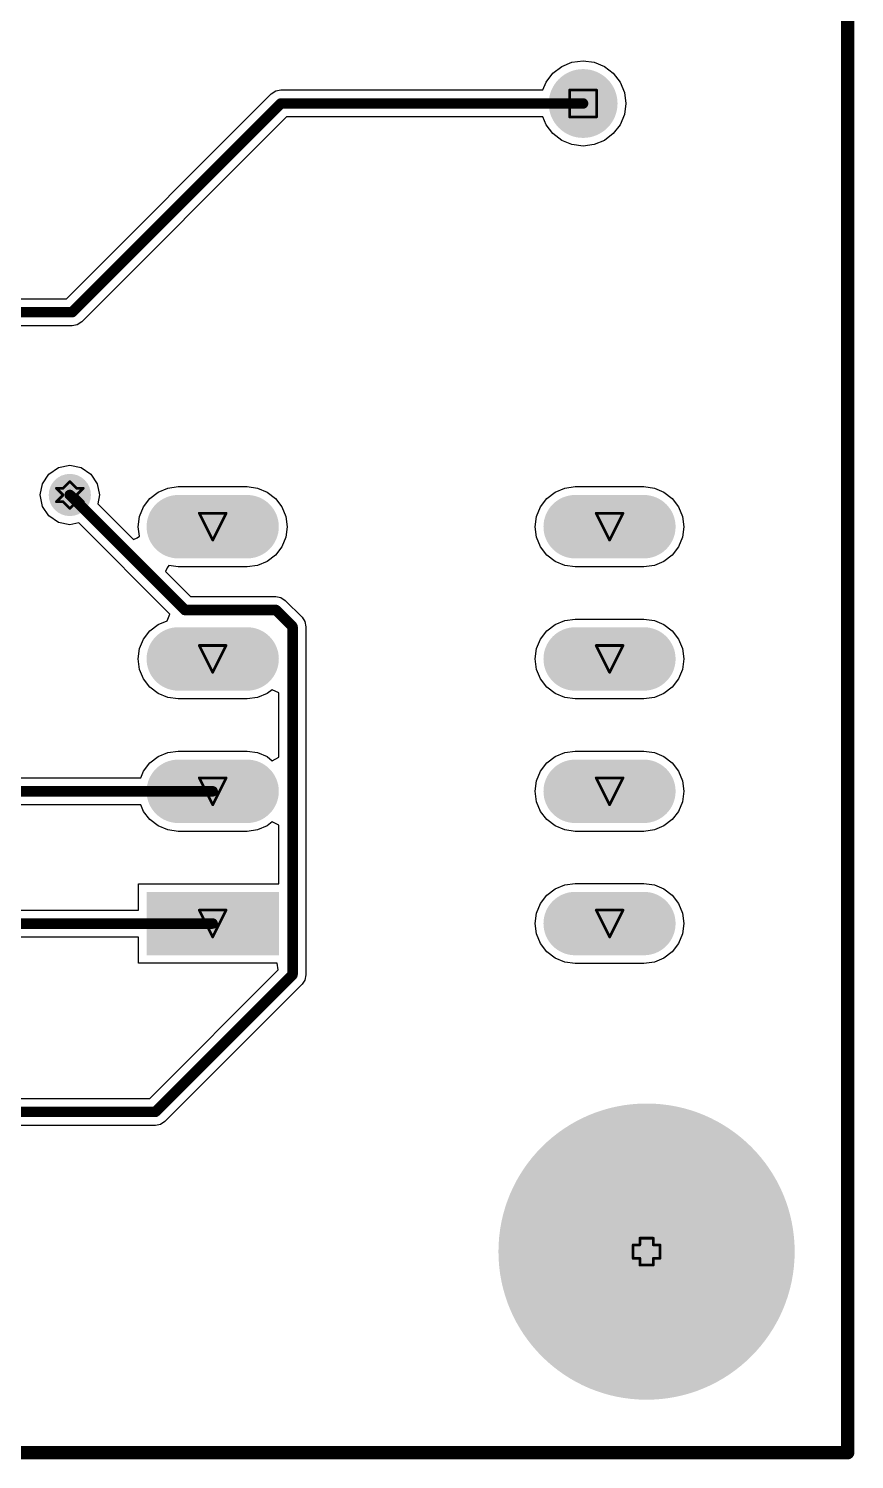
# Model space of a CAD drawing. Header units: millimetres. Extents: x -4.38 to -1.03, y 0 to 2.6.
# Drawn here: x -1.643 to -1.028, y -0.005 to 1.06 of the extents above; entities that cross this region are included whole.
import ezdxf

# ---------------------------------------------------------------- set-up
doc = ezdxf.new("R2010")
doc.units = ezdxf.units.MM
doc.header["$MEASUREMENT"] = 0
for name, color, linetype in [('BottomLayer', 5, 'Continuous'), ('DrillDrawing', 1, 'Continuous'), ('Mechanical1', 6, 'Continuous'), ('PadHoleLayer', 156, 'Continuous')]:
    doc.layers.add(name, color=color, linetype=linetype)

msp = doc.modelspace()

# ---------------------------------------------------------------- hatches: boundary and pattern name
at = {"layer": 'BottomLayer'}
h = msp.add_hatch(color=5, dxfattribs=at)
edge = h.paths.add_edge_path()
edge.add_arc((-1.2301, 1.0039), 0.0256, 0, 360, ccw=False)
h = msp.add_hatch(color=5, dxfattribs=at)
edge = h.paths.add_edge_path()
edge.add_arc((-1.612, 0.7126), 0.0157, 0, 360, ccw=False)
h = msp.add_hatch(color=5, dxfattribs=at)
edge = h.paths.add_edge_path()
edge.add_arc((-1.5313, 0.689), 0.0236, 90, 270)
edge.add_line((-1.5313, 0.6654), (-1.4801, 0.6654))
edge.add_arc((-1.4801, 0.689), 0.0236, 270, 450)
edge.add_line((-1.4801, 0.7126), (-1.5313, 0.7126))
h = msp.add_hatch(color=5, dxfattribs=at)
edge = h.paths.add_edge_path()
edge.add_arc((-1.236, 0.689), 0.0236, 90, 270)
edge.add_line((-1.236, 0.6654), (-1.1849, 0.6654))
edge.add_arc((-1.1849, 0.689), 0.0236, 270, 450)
edge.add_line((-1.1849, 0.7126), (-1.236, 0.7126))
h = msp.add_hatch(color=5, dxfattribs=at)
edge = h.paths.add_edge_path()
edge.add_arc((-1.5313, 0.5906), 0.0236, 90, 270)
edge.add_line((-1.5313, 0.5669), (-1.4801, 0.5669))
edge.add_arc((-1.4801, 0.5906), 0.0236, 270, 450)
edge.add_line((-1.4801, 0.6142), (-1.5313, 0.6142))
h = msp.add_hatch(color=5, dxfattribs=at)
edge = h.paths.add_edge_path()
edge.add_arc((-1.236, 0.5906), 0.0236, 90, 270)
edge.add_line((-1.236, 0.5669), (-1.1849, 0.5669))
edge.add_arc((-1.1849, 0.5906), 0.0236, 270, 450)
edge.add_line((-1.1849, 0.6142), (-1.236, 0.6142))
h = msp.add_hatch(color=5, dxfattribs=at)
edge = h.paths.add_edge_path()
edge.add_arc((-1.5313, 0.4921), 0.0236, 90, 270)
edge.add_line((-1.5313, 0.4685), (-1.4801, 0.4685))
edge.add_arc((-1.4801, 0.4921), 0.0236, 270, 450)
edge.add_line((-1.4801, 0.5157), (-1.5313, 0.5157))
h = msp.add_hatch(color=5, dxfattribs=at)
edge = h.paths.add_edge_path()
edge.add_arc((-1.236, 0.4921), 0.0236, 90, 270)
edge.add_line((-1.236, 0.4685), (-1.1849, 0.4685))
edge.add_arc((-1.1849, 0.4921), 0.0236, 270, 450)
edge.add_line((-1.1849, 0.5157), (-1.236, 0.5157))
msp.add_hatch(color=5, dxfattribs=at).paths.add_polyline_path([(-1.4565, 0.3701), (-1.5549, 0.3701), (-1.5549, 0.4173), (-1.4565, 0.4173)])
h = msp.add_hatch(color=5, dxfattribs=at)
edge = h.paths.add_edge_path()
edge.add_arc((-1.236, 0.3937), 0.0236, 90, 270)
edge.add_line((-1.236, 0.3701), (-1.1849, 0.3701))
edge.add_arc((-1.1849, 0.3937), 0.0236, 270, 450)
edge.add_line((-1.1849, 0.4173), (-1.236, 0.4173))
h = msp.add_hatch(color=5, dxfattribs=at)
edge = h.paths.add_edge_path()
edge.add_arc((-1.1829, 0.1496), 0.1102, 0, 360, ccw=False)
at = {"layer": 'PadHoleLayer'}
h = msp.add_hatch(color=156, dxfattribs=at)
edge = h.paths.add_edge_path()
edge.add_arc((-1.2301, 1.0039), 0.0197, 0, 360, ccw=False)
h = msp.add_hatch(color=156, dxfattribs=at)
edge = h.paths.add_edge_path()
edge.add_arc((-1.5057, 0.689), 0.0108, 0, 360, ccw=False)
h = msp.add_hatch(color=156, dxfattribs=at)
edge = h.paths.add_edge_path()
edge.add_arc((-1.2104, 0.689), 0.0108, 0, 360, ccw=False)
h = msp.add_hatch(color=156, dxfattribs=at)
edge = h.paths.add_edge_path()
edge.add_arc((-1.5057, 0.5906), 0.0108, 0, 360, ccw=False)
h = msp.add_hatch(color=156, dxfattribs=at)
edge = h.paths.add_edge_path()
edge.add_arc((-1.2104, 0.5906), 0.0108, 0, 360, ccw=False)
h = msp.add_hatch(color=156, dxfattribs=at)
edge = h.paths.add_edge_path()
edge.add_arc((-1.5057, 0.4921), 0.0108, 0, 360, ccw=False)
h = msp.add_hatch(color=156, dxfattribs=at)
edge = h.paths.add_edge_path()
edge.add_arc((-1.2104, 0.4921), 0.0108, 0, 360, ccw=False)
h = msp.add_hatch(color=156, dxfattribs=at)
edge = h.paths.add_edge_path()
edge.add_arc((-1.5057, 0.3937), 0.0108, 0, 360, ccw=False)
h = msp.add_hatch(color=156, dxfattribs=at)
edge = h.paths.add_edge_path()
edge.add_arc((-1.2104, 0.3937), 0.0108, 0, 360, ccw=False)
h = msp.add_hatch(color=156, dxfattribs=at)
edge = h.paths.add_edge_path()
edge.add_arc((-1.1829, 0.1496), 0.063, 0, 360, ccw=False)

# ---------------------------------------------------------------- linework, layer by layer
at = {"layer": 'BottomLayer'}
for p, q in [((-1.0333, 0), (-1.0333, 2.5984)), ((-1.246, 1.0314), (-1.2384, 1.0346)), ((-1.2384, 1.0346), (-1.2301, 1.0357)), ((-1.2301, 1.0357), (-1.2219, 1.0346)), ((-1.2219, 1.0346), (-1.2142, 1.0314)), ((-1.2576, 1.0198), (-1.2526, 1.0264)), ((-1.2526, 1.0264), (-1.246, 1.0314)), ((-1.2142, 1.0314), (-1.2077, 1.0264)), ((-1.2077, 1.0264), (-1.2026, 1.0198)), ((-1.4621, 1.011), (-1.4588, 1.0132)), ((-1.4588, 1.0132), (-1.455, 1.014)), ((-1.455, 1.014), (-1.2601, 1.014)), ((-1.2601, 1.014), (-1.2576, 1.0198)), ((-1.2026, 1.0198), (-1.1994, 1.0122)), ((-1.1994, 1.0122), (-1.1984, 1.0039)), ((-1.6145, 0.8586), (-1.4621, 1.011)), ((-1.1984, 1.0039), (-1.1994, 0.9957)), ((-1.4508, 0.9939), (-1.6032, 0.8415)), ((-1.2601, 0.9939), (-1.4508, 0.9939)), ((-1.2576, 0.9881), (-1.2601, 0.9939)), ((-1.1994, 0.9957), (-1.2026, 0.9881)), ((-1.2526, 0.9815), (-1.2576, 0.9881)), ((-1.246, 0.9764), (-1.2526, 0.9815)), ((-1.2077, 0.9815), (-1.2142, 0.9764)), ((-1.2026, 0.9881), (-1.2077, 0.9815)), ((-1.2384, 0.9733), (-1.246, 0.9764)), ((-1.2301, 0.9722), (-1.2384, 0.9733)), ((-1.2219, 0.9733), (-1.2301, 0.9722)), ((-1.2142, 0.9764), (-1.2219, 0.9733)), ((-2.225, 0.8586), (-1.6145, 0.8586)), ((-1.6032, 0.8415), (-1.6065, 0.8393)), ((-1.6103, 0.8385), (-1.7523, 0.8385)), ((-1.6065, 0.8393), (-1.6103, 0.8385)), ((-1.6205, 0.733), (-1.612, 0.7347)), ((-1.612, 0.7347), (-1.6036, 0.733)), ((-1.6324, 0.721), (-1.6276, 0.7282)), ((-1.6276, 0.7282), (-1.6205, 0.733)), ((-1.6036, 0.733), (-1.5964, 0.7282)), ((-1.5964, 0.7282), (-1.5916, 0.721)), ((-1.6341, 0.7126), (-1.6324, 0.721)), ((-1.5916, 0.721), (-1.5899, 0.7126)), ((-1.5524, 0.71), (-1.5462, 0.7148)), ((-1.5462, 0.7148), (-1.539, 0.7177)), ((-1.539, 0.7177), (-1.5313, 0.7188)), ((-1.5313, 0.7188), (-1.4801, 0.7188)), ((-1.4801, 0.7188), (-1.4724, 0.7177)), ((-1.4724, 0.7177), (-1.4652, 0.7148)), ((-1.4652, 0.7148), (-1.4591, 0.71)), ((-1.2571, 0.71), (-1.2509, 0.7148)), ((-1.2509, 0.7148), (-1.2437, 0.7177)), ((-1.2437, 0.7177), (-1.236, 0.7188)), ((-1.236, 0.7188), (-1.1849, 0.7188)), ((-1.1849, 0.7188), (-1.1771, 0.7177)), ((-1.1771, 0.7177), (-1.17, 0.7148)), ((-1.17, 0.7148), (-1.1638, 0.71)), ((-1.6324, 0.7041), (-1.6341, 0.7126)), ((-1.6276, 0.697), (-1.6324, 0.7041)), ((-1.5899, 0.7126), (-1.5912, 0.706)), ((-1.5912, 0.706), (-1.5647, 0.6795)), ((-1.5601, 0.6967), (-1.5571, 0.7039)), ((-1.5571, 0.7039), (-1.5524, 0.71)), ((-1.4591, 0.71), (-1.4543, 0.7039)), ((-1.4543, 0.7039), (-1.4514, 0.6967)), ((-1.2648, 0.6967), (-1.2618, 0.7039)), ((-1.2618, 0.7039), (-1.2571, 0.71)), ((-1.1638, 0.71), (-1.1591, 0.7039)), ((-1.1591, 0.7039), (-1.1561, 0.6967)), ((-1.6205, 0.6922), (-1.6276, 0.697)), ((-1.612, 0.6905), (-1.6205, 0.6922)), ((-1.5611, 0.689), (-1.5601, 0.6967)), ((-1.4514, 0.6967), (-1.4503, 0.689)), ((-1.2658, 0.689), (-1.2648, 0.6967)), ((-1.1561, 0.6967), (-1.1551, 0.689)), ((-1.6054, 0.6918), (-1.612, 0.6905)), ((-1.5376, 0.6239), (-1.6054, 0.6918)), ((-1.5618, 0.6806), (-1.5602, 0.682)), ((-1.5602, 0.682), (-1.5611, 0.689)), ((-1.4503, 0.689), (-1.4514, 0.6813)), ((-1.2648, 0.6813), (-1.2658, 0.689)), ((-1.1551, 0.689), (-1.1561, 0.6813)), ((-1.5647, 0.6795), (-1.5618, 0.6806)), ((-1.4543, 0.6741), (-1.4591, 0.6679)), ((-1.4514, 0.6813), (-1.4543, 0.6741)), ((-1.2618, 0.6741), (-1.2648, 0.6813)), ((-1.2571, 0.6679), (-1.2618, 0.6741)), ((-1.1591, 0.6741), (-1.1638, 0.6679)), ((-1.1561, 0.6813), (-1.1591, 0.6741)), ((-1.5383, 0.6601), (-1.5397, 0.6585)), ((-1.5313, 0.6592), (-1.5383, 0.6601)), ((-1.4724, 0.6602), (-1.4801, 0.6592)), ((-1.4652, 0.6632), (-1.4724, 0.6602)), ((-1.4591, 0.6679), (-1.4652, 0.6632)), ((-1.2509, 0.6632), (-1.2571, 0.6679)), ((-1.2437, 0.6602), (-1.2509, 0.6632)), ((-1.236, 0.6592), (-1.2437, 0.6602)), ((-1.1771, 0.6602), (-1.1849, 0.6592)), ((-1.17, 0.6632), (-1.1771, 0.6602)), ((-1.1638, 0.6679), (-1.17, 0.6632)), ((-1.5397, 0.6585), (-1.5408, 0.6556)), ((-1.5408, 0.6556), (-1.5223, 0.6371)), ((-1.4801, 0.6592), (-1.5313, 0.6592)), ((-1.1849, 0.6592), (-1.236, 0.6592)), ((-1.5223, 0.6371), (-1.4588, 0.6371)), ((-1.4588, 0.6371), (-1.455, 0.6363)), ((-1.455, 0.6363), (-1.4517, 0.6342)), ((-1.4517, 0.6342), (-1.4392, 0.6217)), ((-1.5462, 0.6163), (-1.5397, 0.619)), ((-1.5397, 0.619), (-1.5376, 0.6239)), ((-1.4392, 0.6217), (-1.4371, 0.6184)), ((-1.4371, 0.6184), (-1.4363, 0.6146)), ((-1.2509, 0.6163), (-1.2437, 0.6193)), ((-1.2437, 0.6193), (-1.236, 0.6203)), ((-1.236, 0.6203), (-1.1849, 0.6203)), ((-1.1849, 0.6203), (-1.1771, 0.6193)), ((-1.1771, 0.6193), (-1.17, 0.6163)), ((-1.5571, 0.6054), (-1.5524, 0.6116)), ((-1.5524, 0.6116), (-1.5462, 0.6163)), ((-1.4363, 0.6146), (-1.4363, 0.3556)), ((-1.2618, 0.6054), (-1.2571, 0.6116)), ((-1.2571, 0.6116), (-1.2509, 0.6163)), ((-1.17, 0.6163), (-1.1638, 0.6116)), ((-1.1638, 0.6116), (-1.1591, 0.6054)), ((-1.5611, 0.5906), (-1.5601, 0.5983)), ((-1.5601, 0.5983), (-1.5571, 0.6054)), ((-1.2658, 0.5906), (-1.2648, 0.5983)), ((-1.2648, 0.5983), (-1.2618, 0.6054)), ((-1.1591, 0.6054), (-1.1561, 0.5983)), ((-1.1561, 0.5983), (-1.1551, 0.5906)), ((-1.5601, 0.5828), (-1.5611, 0.5906)), ((-1.2648, 0.5828), (-1.2658, 0.5906)), ((-1.1551, 0.5906), (-1.1561, 0.5828)), ((-1.5571, 0.5757), (-1.5601, 0.5828)), ((-1.5524, 0.5695), (-1.5571, 0.5757)), ((-1.2618, 0.5757), (-1.2648, 0.5828)), ((-1.2571, 0.5695), (-1.2618, 0.5757)), ((-1.1591, 0.5757), (-1.1638, 0.5695)), ((-1.1561, 0.5828), (-1.1591, 0.5757)), ((-1.5462, 0.5648), (-1.5524, 0.5695)), ((-1.539, 0.5618), (-1.5462, 0.5648)), ((-1.4652, 0.5648), (-1.4724, 0.5618)), ((-1.4614, 0.5677), (-1.4652, 0.5648)), ((-1.4564, 0.5653), (-1.4614, 0.5677)), ((-1.4564, 0.5174), (-1.4564, 0.5653)), ((-1.2509, 0.5648), (-1.2571, 0.5695)), ((-1.2437, 0.5618), (-1.2509, 0.5648)), ((-1.17, 0.5648), (-1.1771, 0.5618)), ((-1.1638, 0.5695), (-1.17, 0.5648)), ((-1.5313, 0.5608), (-1.539, 0.5618)), ((-1.4801, 0.5608), (-1.5313, 0.5608)), ((-1.4724, 0.5618), (-1.4801, 0.5608)), ((-1.236, 0.5608), (-1.2437, 0.5618)), ((-1.1849, 0.5608), (-1.236, 0.5608)), ((-1.1771, 0.5618), (-1.1849, 0.5608)), ((-1.539, 0.5209), (-1.5313, 0.5219)), ((-1.5313, 0.5219), (-1.4801, 0.5219)), ((-1.4801, 0.5219), (-1.4724, 0.5209)), ((-1.2437, 0.5209), (-1.236, 0.5219)), ((-1.236, 0.5219), (-1.1849, 0.5219)), ((-1.1849, 0.5219), (-1.1771, 0.5209)), ((-1.5571, 0.507), (-1.5524, 0.5132)), ((-1.5524, 0.5132), (-1.5462, 0.5179)), ((-1.5462, 0.5179), (-1.539, 0.5209)), ((-1.4724, 0.5209), (-1.4652, 0.5179)), ((-1.4652, 0.5179), (-1.4614, 0.5149)), ((-1.4614, 0.5149), (-1.4564, 0.5174)), ((-1.2618, 0.507), (-1.2571, 0.5132)), ((-1.2571, 0.5132), (-1.2509, 0.5179)), ((-1.2509, 0.5179), (-1.2437, 0.5209)), ((-1.1771, 0.5209), (-1.17, 0.5179)), ((-1.17, 0.5179), (-1.1638, 0.5132)), ((-1.1638, 0.5132), (-1.1591, 0.507)), ((-2.0047, 0.5022), (-1.5591, 0.5022)), ((-1.5591, 0.5022), (-1.5571, 0.507)), ((-1.2648, 0.4998), (-1.2618, 0.507)), ((-1.1591, 0.507), (-1.1561, 0.4998)), ((-1.2658, 0.4921), (-1.2648, 0.4998)), ((-1.2648, 0.4844), (-1.2658, 0.4921)), ((-1.1561, 0.4998), (-1.1551, 0.4921)), ((-1.1551, 0.4921), (-1.1561, 0.4844)), ((-1.5591, 0.4821), (-2.0089, 0.4821)), ((-1.5571, 0.4772), (-1.5591, 0.4821)), ((-1.2618, 0.4772), (-1.2648, 0.4844)), ((-1.1561, 0.4844), (-1.1591, 0.4772)), ((-1.5524, 0.4711), (-1.5571, 0.4772)), ((-1.5462, 0.4663), (-1.5524, 0.4711)), ((-1.4614, 0.4693), (-1.4652, 0.4663)), ((-1.4564, 0.4668), (-1.4614, 0.4693)), ((-1.2571, 0.4711), (-1.2618, 0.4772)), ((-1.2509, 0.4663), (-1.2571, 0.4711)), ((-1.1638, 0.4711), (-1.17, 0.4663)), ((-1.1591, 0.4772), (-1.1638, 0.4711)), ((-1.539, 0.4634), (-1.5462, 0.4663)), ((-1.5313, 0.4623), (-1.539, 0.4634)), ((-1.4801, 0.4623), (-1.5313, 0.4623)), ((-1.4724, 0.4634), (-1.4801, 0.4623)), ((-1.4652, 0.4663), (-1.4724, 0.4634)), ((-1.4564, 0.4232), (-1.4564, 0.4668)), ((-1.2437, 0.4634), (-1.2509, 0.4663)), ((-1.236, 0.4623), (-1.2437, 0.4634)), ((-1.1849, 0.4623), (-1.236, 0.4623)), ((-1.1771, 0.4634), (-1.1849, 0.4623)), ((-1.17, 0.4663), (-1.1771, 0.4634)), ((-1.5608, 0.4037), (-1.5608, 0.4232)), ((-1.5608, 0.4232), (-1.4564, 0.4232)), ((-1.2571, 0.4148), (-1.2509, 0.4195)), ((-1.2509, 0.4195), (-1.2437, 0.4225)), ((-1.2437, 0.4225), (-1.236, 0.4235)), ((-1.236, 0.4235), (-1.1849, 0.4235)), ((-1.1849, 0.4235), (-1.1771, 0.4225)), ((-1.1771, 0.4225), (-1.17, 0.4195)), ((-1.17, 0.4195), (-1.1638, 0.4148)), ((-1.2648, 0.4014), (-1.2618, 0.4086)), ((-1.2618, 0.4086), (-1.2571, 0.4148)), ((-1.1638, 0.4148), (-1.1591, 0.4086)), ((-1.1591, 0.4086), (-1.1561, 0.4014)), ((-1.9153, 0.4037), (-1.5608, 0.4037)), ((-1.2658, 0.3937), (-1.2648, 0.4014)), ((-1.1561, 0.4014), (-1.1551, 0.3937)), ((-1.5608, 0.3837), (-1.8942, 0.3837)), ((-1.5608, 0.3642), (-1.5608, 0.3837)), ((-1.2648, 0.386), (-1.2658, 0.3937)), ((-1.2618, 0.3788), (-1.2648, 0.386)), ((-1.1561, 0.386), (-1.1591, 0.3788)), ((-1.1551, 0.3937), (-1.1561, 0.386)), ((-1.2571, 0.3726), (-1.2618, 0.3788)), ((-1.2509, 0.3679), (-1.2571, 0.3726)), ((-1.1638, 0.3726), (-1.17, 0.3679)), ((-1.1591, 0.3788), (-1.1638, 0.3726)), ((-1.4577, 0.3642), (-1.5608, 0.3642)), ((-1.4569, 0.3592), (-1.4577, 0.3642)), ((-1.2437, 0.3649), (-1.2509, 0.3679)), ((-1.236, 0.3639), (-1.2437, 0.3649)), ((-1.1849, 0.3639), (-1.236, 0.3639)), ((-1.1771, 0.3649), (-1.1849, 0.3639)), ((-1.17, 0.3679), (-1.1771, 0.3649)), ((-1.5525, 0.2636), (-1.4569, 0.3592)), ((-1.4371, 0.3517), (-1.4392, 0.3485)), ((-1.4363, 0.3556), (-1.4371, 0.3517)), ((-1.4392, 0.3485), (-1.5412, 0.2465)), ((-1.85, 0.2636), (-1.5525, 0.2636)), ((-1.5412, 0.2465), (-1.5445, 0.2443)), ((-1.5483, 0.2435), (-1.85, 0.2435)), ((-1.5445, 0.2443), (-1.5483, 0.2435)), ((-4.3797, 0), (-1.0333, 0))]:
    msp.add_line(p, q, dxfattribs=at)
at = {"layer": 'BottomLayer', "const_width": 0.00787}
for points in [[(-1.455, 1.0039), (-1.6103, 0.8486)], [(-1.2301, 1.0039), (-1.455, 1.0039)], [(-1.6103, 0.8486), (-2.2443, 0.8486)], [(-1.5265, 0.6271), (-1.612, 0.7126)], [(-1.4588, 0.6271), (-1.5265, 0.6271)], [(-1.4463, 0.6146), (-1.4588, 0.6271)], [(-1.4463, 0.3556), (-1.4463, 0.6146)], [(-1.5057, 0.4921), (-2.0089, 0.4921)], [(-1.5057, 0.3937), (-1.8983, 0.3937)], [(-1.4463, 0.3556), (-1.5483, 0.2536)], [(-1.5483, 0.2536), (-1.8694, 0.2536)]]:
    msp.add_lwpolyline(points, dxfattribs=at)
at = {"layer": 'BottomLayer', "const_width": 0.00394}
for points in [[(-1.453, 1.0039, -1), (-1.4569, 1.0039, -1)], [(-1.453, 1.0039, -1), (-1.4569, 1.0039, -1)], [(-1.2282, 1.0039, -1), (-1.2321, 1.0039, -1)], [(-1.6084, 0.8486, -1), (-1.6123, 0.8486, -1)], [(-1.6084, 0.8486, -1), (-1.6123, 0.8486, -1)], [(-1.6101, 0.7126, -1), (-1.614, 0.7126, -1)], [(-1.5245, 0.6271, -1), (-1.5285, 0.6271, -1)], [(-1.5245, 0.6271, -1), (-1.5285, 0.6271, -1)], [(-1.4569, 0.6271, -1), (-1.4608, 0.6271, -1)], [(-1.4569, 0.6271, -1), (-1.4608, 0.6271, -1)], [(-1.4444, 0.6146, -1), (-1.4483, 0.6146, -1)], [(-1.4444, 0.6146, -1), (-1.4483, 0.6146, -1)], [(-1.5038, 0.4921, -1), (-1.5077, 0.4921, -1)], [(-1.5038, 0.3937, -1), (-1.5077, 0.3937, -1)], [(-1.4444, 0.3556, -1), (-1.4483, 0.3556, -1)], [(-1.4444, 0.3556, -1), (-1.4483, 0.3556, -1)], [(-1.5464, 0.2536, -1), (-1.5503, 0.2536, -1)], [(-1.5464, 0.2536, -1), (-1.5503, 0.2536, -1)]]:
    msp.add_lwpolyline(points, format="xyb", close=True, dxfattribs=at)
at = {"layer": 'DrillDrawing', "const_width": 0.002}
for points in [[(-1.2401, 0.9939), (-1.2401, 1.0139)], [(-1.2201, 1.0139), (-1.2401, 1.0139)], [(-1.2201, 0.9939), (-1.2201, 1.0139)], [(-1.2201, 0.9939), (-1.2401, 0.9939)], [(-1.617, 0.7176), (-1.622, 0.7176)], [(-1.617, 0.7126), (-1.622, 0.7176)], [(-1.617, 0.7126), (-1.622, 0.7076)], [(-1.612, 0.7226), (-1.617, 0.7176)], [(-1.607, 0.7176), (-1.612, 0.7226)], [(-1.602, 0.7176), (-1.607, 0.7126)], [(-1.602, 0.7176), (-1.607, 0.7176)], [(-1.602, 0.7076), (-1.607, 0.7126)], [(-1.617, 0.7076), (-1.622, 0.7076)], [(-1.612, 0.7026), (-1.617, 0.7076)], [(-1.607, 0.7076), (-1.612, 0.7026)], [(-1.602, 0.7076), (-1.607, 0.7076)], [(-1.5057, 0.679), (-1.5157, 0.699)], [(-1.4957, 0.699), (-1.5157, 0.699)], [(-1.4957, 0.699), (-1.5057, 0.679)], [(-1.2104, 0.679), (-1.2204, 0.699)], [(-1.2004, 0.699), (-1.2204, 0.699)], [(-1.2004, 0.699), (-1.2104, 0.679)], [(-1.5057, 0.5806), (-1.5157, 0.6006)], [(-1.4957, 0.6006), (-1.5157, 0.6006)], [(-1.4957, 0.6006), (-1.5057, 0.5806)], [(-1.2104, 0.5806), (-1.2204, 0.6006)], [(-1.2004, 0.6006), (-1.2204, 0.6006)], [(-1.2004, 0.6006), (-1.2104, 0.5806)], [(-1.5057, 0.4821), (-1.5157, 0.5021)], [(-1.4957, 0.5021), (-1.5157, 0.5021)], [(-1.4957, 0.5021), (-1.5057, 0.4821)], [(-1.2104, 0.4821), (-1.2204, 0.5021)], [(-1.2004, 0.5021), (-1.2204, 0.5021)], [(-1.2004, 0.5021), (-1.2104, 0.4821)], [(-1.5057, 0.3837), (-1.5157, 0.4037)], [(-1.4957, 0.4037), (-1.5157, 0.4037)], [(-1.4957, 0.4037), (-1.5057, 0.3837)], [(-1.2104, 0.3837), (-1.2204, 0.4037)], [(-1.2004, 0.4037), (-1.2204, 0.4037)], [(-1.2004, 0.4037), (-1.2104, 0.3837)], [(-1.1779, 0.1596), (-1.1879, 0.1596)], [(-1.1879, 0.1546), (-1.1879, 0.1596)], [(-1.1779, 0.1546), (-1.1779, 0.1596)], [(-1.1879, 0.1546), (-1.1929, 0.1546)], [(-1.1929, 0.1446), (-1.1929, 0.1546)], [(-1.1729, 0.1546), (-1.1779, 0.1546)], [(-1.1729, 0.1446), (-1.1729, 0.1546)], [(-1.1879, 0.1446), (-1.1929, 0.1446)], [(-1.1879, 0.1396), (-1.1879, 0.1446)], [(-1.1779, 0.1396), (-1.1879, 0.1396)], [(-1.1729, 0.1446), (-1.1779, 0.1446)], [(-1.1779, 0.1396), (-1.1779, 0.1446)]]:
    msp.add_lwpolyline(points, dxfattribs=at)
at = {"layer": 'DrillDrawing', "const_width": 0.001}
for points in [[(-1.2396, 1.0139, -1), (-1.2406, 1.0139, -1)], [(-1.2396, 1.0139, -1), (-1.2406, 1.0139, -1)], [(-1.2196, 1.0139, -1), (-1.2206, 1.0139, -1)], [(-1.2196, 1.0139, -1), (-1.2206, 1.0139, -1)], [(-1.2396, 0.9939, -1), (-1.2406, 0.9939, -1)], [(-1.2396, 0.9939, -1), (-1.2406, 0.9939, -1)], [(-1.2196, 0.9939, -1), (-1.2206, 0.9939, -1)], [(-1.2196, 0.9939, -1), (-1.2206, 0.9939, -1)], [(-1.6215, 0.7176, -1), (-1.6225, 0.7176, -1)], [(-1.6215, 0.7176, -1), (-1.6225, 0.7176, -1)], [(-1.6165, 0.7176, -1), (-1.6175, 0.7176, -1)], [(-1.6165, 0.7176, -1), (-1.6175, 0.7176, -1)], [(-1.6165, 0.7126, -1), (-1.6175, 0.7126, -1)], [(-1.6165, 0.7126, -1), (-1.6175, 0.7126, -1)], [(-1.6115, 0.7226, -1), (-1.6125, 0.7226, -1)], [(-1.6115, 0.7226, -1), (-1.6125, 0.7226, -1)], [(-1.6065, 0.7176, -1), (-1.6075, 0.7176, -1)], [(-1.6065, 0.7176, -1), (-1.6075, 0.7176, -1)], [(-1.6065, 0.7126, -1), (-1.6075, 0.7126, -1)], [(-1.6065, 0.7126, -1), (-1.6075, 0.7126, -1)], [(-1.6015, 0.7176, -1), (-1.6025, 0.7176, -1)], [(-1.6015, 0.7176, -1), (-1.6025, 0.7176, -1)], [(-1.6215, 0.7076, -1), (-1.6225, 0.7076, -1)], [(-1.6215, 0.7076, -1), (-1.6225, 0.7076, -1)], [(-1.6165, 0.7076, -1), (-1.6175, 0.7076, -1)], [(-1.6165, 0.7076, -1), (-1.6175, 0.7076, -1)], [(-1.6115, 0.7026, -1), (-1.6125, 0.7026, -1)], [(-1.6115, 0.7026, -1), (-1.6125, 0.7026, -1)], [(-1.6065, 0.7076, -1), (-1.6075, 0.7076, -1)], [(-1.6065, 0.7076, -1), (-1.6075, 0.7076, -1)], [(-1.6015, 0.7076, -1), (-1.6025, 0.7076, -1)], [(-1.6015, 0.7076, -1), (-1.6025, 0.7076, -1)], [(-1.5152, 0.699, -1), (-1.5162, 0.699, -1)], [(-1.5152, 0.699, -1), (-1.5162, 0.699, -1)], [(-1.4952, 0.699, -1), (-1.4962, 0.699, -1)], [(-1.4952, 0.699, -1), (-1.4962, 0.699, -1)], [(-1.2199, 0.699, -1), (-1.2209, 0.699, -1)], [(-1.2199, 0.699, -1), (-1.2209, 0.699, -1)], [(-1.1999, 0.699, -1), (-1.2009, 0.699, -1)], [(-1.1999, 0.699, -1), (-1.2009, 0.699, -1)], [(-1.5052, 0.679, -1), (-1.5062, 0.679, -1)], [(-1.5052, 0.679, -1), (-1.5062, 0.679, -1)], [(-1.2099, 0.679, -1), (-1.2109, 0.679, -1)], [(-1.2099, 0.679, -1), (-1.2109, 0.679, -1)], [(-1.5152, 0.6006, -1), (-1.5162, 0.6006, -1)], [(-1.5152, 0.6006, -1), (-1.5162, 0.6006, -1)], [(-1.4952, 0.6006, -1), (-1.4962, 0.6006, -1)], [(-1.4952, 0.6006, -1), (-1.4962, 0.6006, -1)], [(-1.2199, 0.6006, -1), (-1.2209, 0.6006, -1)], [(-1.2199, 0.6006, -1), (-1.2209, 0.6006, -1)], [(-1.1999, 0.6006, -1), (-1.2009, 0.6006, -1)], [(-1.1999, 0.6006, -1), (-1.2009, 0.6006, -1)], [(-1.5052, 0.5806, -1), (-1.5062, 0.5806, -1)], [(-1.5052, 0.5806, -1), (-1.5062, 0.5806, -1)], [(-1.2099, 0.5806, -1), (-1.2109, 0.5806, -1)], [(-1.2099, 0.5806, -1), (-1.2109, 0.5806, -1)], [(-1.5152, 0.5021, -1), (-1.5162, 0.5021, -1)], [(-1.5152, 0.5021, -1), (-1.5162, 0.5021, -1)], [(-1.4952, 0.5021, -1), (-1.4962, 0.5021, -1)], [(-1.4952, 0.5021, -1), (-1.4962, 0.5021, -1)], [(-1.2199, 0.5021, -1), (-1.2209, 0.5021, -1)], [(-1.2199, 0.5021, -1), (-1.2209, 0.5021, -1)], [(-1.1999, 0.5021, -1), (-1.2009, 0.5021, -1)], [(-1.1999, 0.5021, -1), (-1.2009, 0.5021, -1)], [(-1.5052, 0.4821, -1), (-1.5062, 0.4821, -1)], [(-1.5052, 0.4821, -1), (-1.5062, 0.4821, -1)], [(-1.2099, 0.4821, -1), (-1.2109, 0.4821, -1)], [(-1.2099, 0.4821, -1), (-1.2109, 0.4821, -1)], [(-1.5152, 0.4037, -1), (-1.5162, 0.4037, -1)], [(-1.5152, 0.4037, -1), (-1.5162, 0.4037, -1)], [(-1.4952, 0.4037, -1), (-1.4962, 0.4037, -1)], [(-1.4952, 0.4037, -1), (-1.4962, 0.4037, -1)], [(-1.2199, 0.4037, -1), (-1.2209, 0.4037, -1)], [(-1.2199, 0.4037, -1), (-1.2209, 0.4037, -1)], [(-1.1999, 0.4037, -1), (-1.2009, 0.4037, -1)], [(-1.1999, 0.4037, -1), (-1.2009, 0.4037, -1)], [(-1.5052, 0.3837, -1), (-1.5062, 0.3837, -1)], [(-1.5052, 0.3837, -1), (-1.5062, 0.3837, -1)], [(-1.2099, 0.3837, -1), (-1.2109, 0.3837, -1)], [(-1.2099, 0.3837, -1), (-1.2109, 0.3837, -1)], [(-1.1874, 0.1596, -1), (-1.1884, 0.1596, -1)], [(-1.1874, 0.1596, -1), (-1.1884, 0.1596, -1)], [(-1.1774, 0.1596, -1), (-1.1784, 0.1596, -1)], [(-1.1774, 0.1596, -1), (-1.1784, 0.1596, -1)], [(-1.1924, 0.1546, -1), (-1.1934, 0.1546, -1)], [(-1.1924, 0.1546, -1), (-1.1934, 0.1546, -1)], [(-1.1874, 0.1546, -1), (-1.1884, 0.1546, -1)], [(-1.1874, 0.1546, -1), (-1.1884, 0.1546, -1)], [(-1.1774, 0.1546, -1), (-1.1784, 0.1546, -1)], [(-1.1774, 0.1546, -1), (-1.1784, 0.1546, -1)], [(-1.1724, 0.1546, -1), (-1.1734, 0.1546, -1)], [(-1.1724, 0.1546, -1), (-1.1734, 0.1546, -1)], [(-1.1924, 0.1446, -1), (-1.1934, 0.1446, -1)], [(-1.1924, 0.1446, -1), (-1.1934, 0.1446, -1)], [(-1.1874, 0.1446, -1), (-1.1884, 0.1446, -1)], [(-1.1874, 0.1446, -1), (-1.1884, 0.1446, -1)], [(-1.1874, 0.1396, -1), (-1.1884, 0.1396, -1)], [(-1.1874, 0.1396, -1), (-1.1884, 0.1396, -1)], [(-1.1774, 0.1446, -1), (-1.1784, 0.1446, -1)], [(-1.1774, 0.1446, -1), (-1.1784, 0.1446, -1)], [(-1.1774, 0.1396, -1), (-1.1784, 0.1396, -1)], [(-1.1774, 0.1396, -1), (-1.1784, 0.1396, -1)], [(-1.1724, 0.1446, -1), (-1.1734, 0.1446, -1)], [(-1.1724, 0.1446, -1), (-1.1734, 0.1446, -1)]]:
    msp.add_lwpolyline(points, format="xyb", close=True, dxfattribs=at)
at = {"layer": 'Mechanical1', "const_width": 0.01}
for points in [[(-1.0333, 0), (-1.0333, 2.5984)], [(-1.0333, 0), (-4.3797, 0)]]:
    msp.add_lwpolyline(points, dxfattribs=at)
at = {"layer": 'Mechanical1', "const_width": 0.005}
msp.add_lwpolyline([(-1.0308, 0, -1), (-1.0358, 0, -1)], format="xyb", close=True, dxfattribs=at)
msp.add_lwpolyline([(-1.0308, 0, -1), (-1.0358, 0, -1)], format="xyb", close=True, dxfattribs=at)

doc.saveas('drawing.dxf')
